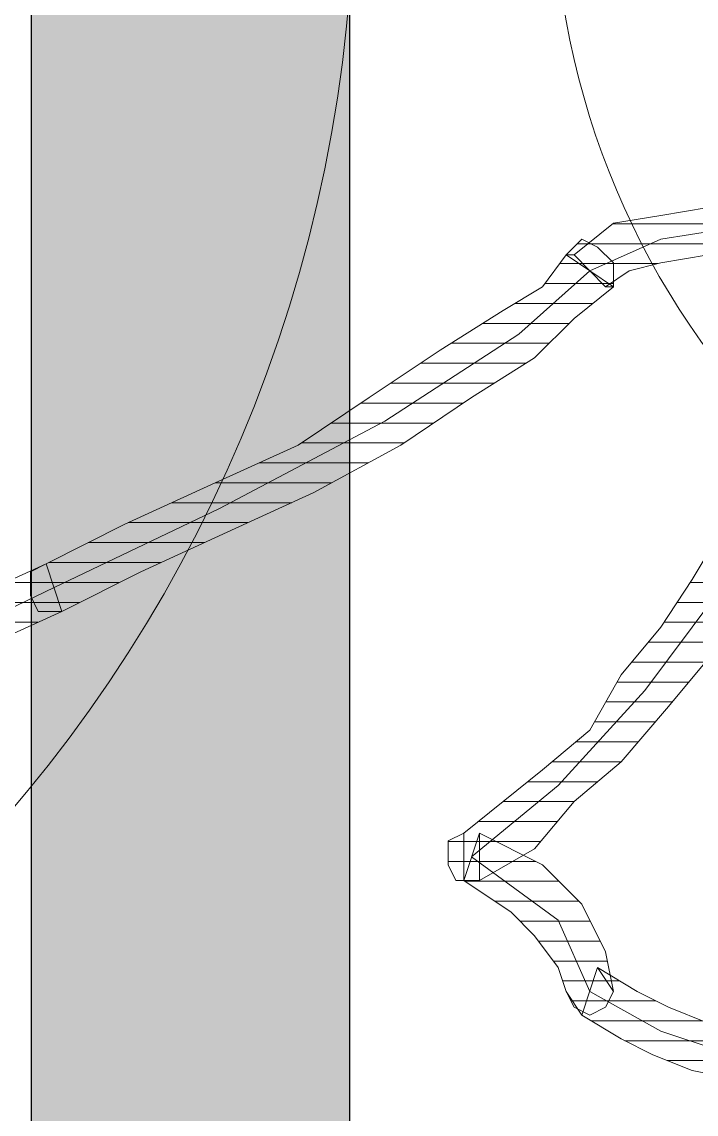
# Model space of a CAD drawing. Header units: centimetres. Extents: x 54005 to 61405, y 90310 to 94744.
# Drawn here: x 56532.57 to 56536.81, y 92102.01 to 92108.86 of the extents above; entities that cross this region are included whole.
import ezdxf

# ---------------------------------------------------------------- set-up
doc = ezdxf.new("R2010")
doc.units = ezdxf.units.CM
doc.header["$LTSCALE"] = 25
doc.layers.get('0').update_dxf_attribs({"lineweight": 0})
doc.layers.add('OC-Mutfak_Ekipman', color=252, linetype='Continuous')
pattern_1 = [(360, (-5108.51305, -673.59423), (1e-16, 0.125), [25])]

# ---------------------------------------------------------------- blocks, each defined once
blk = doc.blocks.new('ekmek')
at = {"layer": 'OC-Mutfak_Ekipman'}
h = blk.add_hatch(color=256, dxfattribs=at)
h.dxf.hatch_style = 1
h.paths.add_polyline_path([(2328.8539, 3788.5576, 0.41423), (2327.854, 3789.5577, 0.414197), (2326.8539, 3788.5579), (2326.8423, 3692.8679, 0.41423), (2327.8423, 3691.8677, 0.414197), (2328.8423, 3692.8676)])
h.paths.add_polyline_path([(2336.8539, 3788.5571, 0.41423), (2335.854, 3789.5572, 0.414197), (2334.8539, 3788.5573), (2334.8423, 3692.8673, 0.41423), (2335.8423, 3691.8672, 0.414197), (2336.8423, 3692.8671)])
h.paths.add_polyline_path([(2344.8539, 3788.5566, 0.41423), (2343.854, 3789.5567, 0.414197), (2342.8539, 3788.5568), (2342.8423, 3692.8668, 0.41423), (2343.8423, 3691.8667, 0.414197), (2344.8423, 3692.8666)])
h.paths.add_polyline_path([(2350.8423, 3692.8663, 0.41423), (2351.8423, 3691.8662, 0.414197), (2352.8423, 3692.8661), (2352.8539, 3788.5561, 0.41423), (2351.854, 3789.5562, 0.414197), (2350.8539, 3788.5563)])
h.paths.add_polyline_path([(2360.8539, 3788.5555, 0.41423), (2359.854, 3789.5557, 0.414197), (2358.8539, 3788.5558), (2358.8423, 3692.8658, 0.41423), (2359.8423, 3691.8657, 0.414197), (2360.8423, 3692.8655)])
for p, q in [((2342.8539, 3788.5568), (2342.8423, 3692.8668)), ((2344.8423, 3692.8666), (2344.8539, 3788.5566))]:
    blk.add_line(p, q, dxfattribs=at)
blk = doc.blocks.new('by')
at = {"ltscale": 30}
h = blk.add_hatch(dxfattribs=at)
h.set_pattern_fill('DC_LINES', color=256, scale=0.1, style=0)
h.set_pattern_definition(pattern_1)
edge = h.paths.add_edge_path(flags=0)
edge.add_line((6362.6579, 2243.5337), (6362.8064, 2243.6331))
edge.add_line((6362.8064, 2243.6331), (6363.0544, 2243.5833))
edge.add_line((6363.0544, 2243.5833), (6363.3015, 2243.484))
edge.add_line((6363.3015, 2243.484), (6363.4997, 2243.3847))
edge.add_line((6363.4997, 2243.3847), (6363.7468, 2243.2356))
edge.add_line((6363.7468, 2243.2356), (6363.6482, 2242.9376))
edge.add_line((6363.6482, 2242.9376), (6363.4001, 2243.0866))
edge.add_line((6363.4001, 2243.0866), (6363.2029, 2243.186))
edge.add_line((6363.2029, 2243.186), (6362.9548, 2243.2854))
edge.add_line((6362.9548, 2243.2854), (6362.8064, 2243.335))
edge.add_line((6362.8064, 2243.335), (6362.9548, 2243.4343))
edge.add_line((6362.9548, 2243.4343), (6362.8064, 2243.335))
edge.add_line((6362.8064, 2243.335), (6362.7077, 2243.3847))
edge.add_line((6362.7077, 2243.3847), (6362.6579, 2243.484))
edge.add_line((6362.6579, 2243.484), (6362.7077, 2243.5833))
edge.add_line((6362.7077, 2243.5833), (6362.8064, 2243.6331))
h = blk.add_hatch(dxfattribs=at)
h.set_pattern_fill('DC_LINES', color=256, scale=0.1, style=0)
h.set_pattern_definition(pattern_1)
edge = h.paths.add_edge_path(flags=0)
edge.add_line((6367.0124, 2240.7023), (6367.5564, 2240.9506))
edge.add_line((6367.5564, 2240.9506), (6368.2488, 2241.2984))
edge.add_line((6368.2488, 2241.2984), (6368.9421, 2241.6958))
edge.add_line((6368.9421, 2241.6958), (6369.6345, 2242.0932))
edge.add_line((6369.6345, 2242.0932), (6370.278, 2242.4906))
edge.add_line((6370.278, 2242.4906), (6370.8708, 2242.8383))
edge.add_line((6370.8708, 2242.8383), (6371.3161, 2243.0866))
edge.add_line((6371.3161, 2243.0866), (6371.5642, 2243.2854))
edge.add_line((6371.5642, 2243.2854), (6371.7614, 2242.9873))
edge.add_line((6371.7614, 2242.9873), (6371.5144, 2242.7885))
edge.add_line((6371.5144, 2242.7885), (6370.9704, 2242.5402))
edge.add_line((6370.9704, 2242.5402), (6370.4753, 2242.1925))
edge.add_line((6370.4753, 2242.1925), (6369.7331, 2241.7951))
edge.add_line((6369.7331, 2241.7951), (6369.0407, 2241.3977))
edge.add_line((6369.0407, 2241.3977), (6368.3484, 2241.0003))
edge.add_line((6368.3484, 2241.0003), (6367.655, 2240.6526))
edge.add_line((6367.655, 2240.6526), (6367.1111, 2240.4043))
h = blk.add_hatch(dxfattribs=at)
h.set_pattern_fill('DC_LINES', color=256, scale=0.1, style=0)
h.set_pattern_definition(pattern_1)
edge = h.paths.add_edge_path(flags=0)
edge.add_line((6363.7468, 2243.2356), (6363.8454, 2243.0866))
edge.add_line((6363.8454, 2243.0866), (6363.8952, 2242.9376))
edge.add_line((6363.8952, 2242.9376), (6364.0437, 2242.7389))
edge.add_line((6364.0437, 2242.7389), (6364.1921, 2242.5899))
edge.add_line((6364.1921, 2242.5899), (6364.489, 2242.3912))
edge.add_line((6364.489, 2242.3912), (6364.3904, 2242.0932))
edge.add_line((6364.3904, 2242.0932), (6363.9939, 2242.2918))
edge.add_line((6363.9939, 2242.2918), (6363.7468, 2242.5402))
edge.add_line((6363.7468, 2242.5402), (6363.5984, 2242.8383))
edge.add_line((6363.5984, 2242.8383), (6363.5486, 2243.0866))
edge.add_line((6363.5486, 2243.0866), (6363.6482, 2242.9376))
edge.add_line((6363.6482, 2242.9376), (6363.5486, 2243.0866))
edge.add_line((6363.5486, 2243.0866), (6363.5984, 2243.186))
edge.add_line((6363.5984, 2243.186), (6363.697, 2243.2356))
edge.add_line((6363.697, 2243.2356), (6363.7966, 2243.186))
edge.add_line((6363.7966, 2243.186), (6363.8454, 2243.0866))
h = blk.add_hatch(dxfattribs=at)
h.set_pattern_fill('DC_LINES', color=256, scale=0.1, style=0)
h.set_pattern_definition(pattern_1)
edge = h.paths.add_edge_path(flags=0)
edge.add_line((6364.489, 2242.3912), (6364.489, 2242.0932))
edge.add_line((6364.489, 2242.0932), (6364.2419, 2241.8944))
edge.add_line((6364.2419, 2241.8944), (6363.9939, 2241.6958))
edge.add_line((6363.9939, 2241.6958), (6363.697, 2241.4473))
edge.add_line((6363.697, 2241.4473), (6363.4997, 2241.0997))
edge.add_line((6363.4997, 2241.0997), (6363.2517, 2240.8016))
edge.add_line((6363.2517, 2240.8016), (6363.0544, 2240.5036))
edge.add_line((6363.0544, 2240.5036), (6362.906, 2240.2552))
edge.add_line((6362.906, 2240.2552), (6362.8064, 2240.0565))
edge.add_line((6362.8064, 2240.0565), (6362.5095, 2240.1558))
edge.add_line((6362.5095, 2240.1558), (6362.6091, 2240.3546))
edge.add_line((6362.6091, 2240.3546), (6362.7575, 2240.7023))
edge.add_line((6362.7575, 2240.7023), (6362.9548, 2241.0003))
edge.add_line((6362.9548, 2241.0003), (6363.2029, 2241.2984))
edge.add_line((6363.2029, 2241.2984), (6363.4997, 2241.6461))
edge.add_line((6363.4997, 2241.6461), (6363.7966, 2241.8944))
edge.add_line((6363.7966, 2241.8944), (6364.0437, 2242.1925))
edge.add_line((6364.0437, 2242.1925), (6364.3904, 2242.3912))
edge.add_line((6364.3904, 2242.3912), (6364.3904, 2242.0932))
edge.add_line((6364.3904, 2242.0932), (6364.3904, 2242.3912))
edge.add_line((6364.3904, 2242.3912), (6364.5388, 2242.3912))
edge.add_line((6364.5388, 2242.3912), (6364.5876, 2242.2918))
edge.add_line((6364.5876, 2242.2918), (6364.5876, 2242.1428))
edge.add_line((6364.5876, 2242.1428), (6364.489, 2242.0932))
h = blk.add_hatch(dxfattribs=at)
h.set_pattern_fill('DC_LINES', color=256, scale=0.1, style=0)
h.set_pattern_definition(pattern_1)
edge = h.paths.add_edge_path(flags=0)
edge.add_line((6363.5984, 2238.6656), (6363.5486, 2238.6656))
edge.add_line((6363.5486, 2238.6656), (6363.7966, 2238.8643))
edge.add_line((6363.7966, 2238.8643), (6364.0437, 2239.1127))
edge.add_line((6364.0437, 2239.1127), (6364.4392, 2239.361))
edge.add_line((6364.4392, 2239.361), (6364.8845, 2239.6591))
edge.add_line((6364.8845, 2239.6591), (6365.4294, 2239.9572))
edge.add_line((6365.4294, 2239.9572), (6365.9734, 2240.2055))
edge.add_line((6365.9734, 2240.2055), (6366.5173, 2240.4539))
edge.add_line((6366.5173, 2240.4539), (6367.0124, 2240.7023))
edge.add_line((6367.0124, 2240.7023), (6367.1111, 2240.4043))
edge.add_line((6367.1111, 2240.4043), (6366.6169, 2240.1558))
edge.add_line((6366.6169, 2240.1558), (6366.072, 2239.9075))
edge.add_line((6366.072, 2239.9075), (6365.528, 2239.6591))
edge.add_line((6365.528, 2239.6591), (6365.0827, 2239.361))
edge.add_line((6365.0827, 2239.361), (6364.6374, 2239.063))
edge.add_line((6364.6374, 2239.063), (6364.2419, 2238.8147))
edge.add_line((6364.2419, 2238.8147), (6363.9939, 2238.6656))
edge.add_line((6363.9939, 2238.6656), (6363.8454, 2238.4669))
edge.add_line((6363.8454, 2238.4669), (6363.7966, 2238.4669))
h = blk.add_hatch(dxfattribs=at)
h.set_pattern_fill('DC_LINES', color=256, scale=0.1, style=0)
h.set_pattern_definition(pattern_1)
edge = h.paths.add_edge_path(flags=0)
edge.add_line((6367.1111, 2240.4043), (6366.6169, 2240.1558))
edge.add_line((6366.6169, 2240.1558), (6366.072, 2239.9075))
edge.add_line((6366.072, 2239.9075), (6365.528, 2239.6591))
edge.add_line((6365.528, 2239.6591), (6365.0827, 2239.361))
edge.add_line((6365.0827, 2239.361), (6364.6374, 2239.063))
edge.add_line((6364.6374, 2239.063), (6364.2419, 2238.8147))
edge.add_line((6364.2419, 2238.8147), (6363.9939, 2238.6656))
edge.add_line((6363.9939, 2238.6656), (6363.8454, 2238.4669))
edge.add_line((6363.8454, 2238.4669), (6363.5486, 2238.6656))
edge.add_line((6363.5486, 2238.6656), (6363.7966, 2238.8643))
edge.add_line((6363.7966, 2238.8643), (6364.0437, 2239.1127))
edge.add_line((6364.0437, 2239.1127), (6364.4392, 2239.361))
edge.add_line((6364.4392, 2239.361), (6364.8845, 2239.6591))
edge.add_line((6364.8845, 2239.6591), (6365.4294, 2239.9572))
edge.add_line((6365.4294, 2239.9572), (6365.9734, 2240.2055))
edge.add_line((6365.9734, 2240.2055), (6366.5173, 2240.4539))
edge.add_line((6366.5173, 2240.4539), (6367.0124, 2240.7023))
h = blk.add_hatch(dxfattribs=at)
h.set_pattern_fill('DC_LINES', color=256, scale=0.1, style=0)
h.set_pattern_definition(pattern_1)
edge = h.paths.add_edge_path(flags=0)
edge.add_line((6360.778, 2237.8212), (6361.2732, 2238.1192))
edge.add_line((6361.2732, 2238.1192), (6361.7185, 2238.2682))
edge.add_line((6361.7185, 2238.2682), (6362.2136, 2238.3676))
edge.add_line((6362.2136, 2238.3676), (6362.6091, 2238.4173))
edge.add_line((6362.6091, 2238.4173), (6362.9548, 2238.4669))
edge.add_line((6362.9548, 2238.4669), (6363.2517, 2238.5166))
edge.add_line((6363.2517, 2238.5166), (6363.4499, 2238.5662))
edge.add_line((6363.4499, 2238.5662), (6363.5984, 2238.6656))
edge.add_line((6363.5984, 2238.6656), (6363.7966, 2238.4669))
edge.add_line((6363.7966, 2238.4669), (6363.5486, 2238.2682))
edge.add_line((6363.5486, 2238.2682), (6363.2517, 2238.2185))
edge.add_line((6363.2517, 2238.2185), (6362.9548, 2238.1689))
edge.add_line((6362.9548, 2238.1689), (6362.6091, 2238.1192))
edge.add_line((6362.6091, 2238.1192), (6362.2136, 2238.0695))
edge.add_line((6362.2136, 2238.0695), (6361.8171, 2237.9702))
edge.add_line((6361.8171, 2237.9702), (6361.3718, 2237.8212))
edge.add_line((6361.3718, 2237.8212), (6360.9763, 2237.5231))
h = blk.add_hatch(dxfattribs=at)
h.set_pattern_fill('DC_LINES', color=256, scale=0.1, style=0)
h.set_pattern_definition(pattern_1)
edge = h.paths.add_edge_path(flags=0)
edge.add_line((6363.8454, 2238.4669), (6363.7468, 2238.3676))
edge.add_line((6363.7468, 2238.3676), (6363.6482, 2238.4173))
edge.add_line((6363.6482, 2238.4173), (6363.5486, 2238.5166))
edge.add_line((6363.5486, 2238.5166), (6363.5486, 2238.6656))
for p, q in [((6362.8064, 2243.6331, -4.5045), (6363.0544, 2243.5833, -4.5045)), ((6363.0544, 2243.5833, -4.5045), (6363.3015, 2243.484, -4.5045)), ((6363.2517, 2243.335, -4.5045), (6362.8064, 2243.484, -4.5045)), ((6363.3015, 2243.484, -4.5045), (6363.4997, 2243.3847, -4.5045)), ((6363.4997, 2243.3847, -4.5045), (6363.7468, 2243.2356, -4.5045)), ((6363.2029, 2243.186, -4.5045), (6362.9548, 2243.2854, -4.5045)), ((6363.697, 2243.0866, -4.5045), (6363.2517, 2243.335, -4.5045)), ((6363.5984, 2243.186, -4.5045), (6363.697, 2243.2356, -4.5045)), ((6363.7468, 2243.2356, -4.5045), (6363.6482, 2242.9376, -4.5045)), ((6363.697, 2243.2356, -4.5045), (6363.7966, 2243.186, -4.5045)), ((6363.7468, 2243.2356, -4.5045), (6363.8454, 2243.0866, -4.5045)), ((6363.8454, 2243.0866, -4.5045), (6363.7468, 2243.2356, -4.5045)), ((6363.7468, 2243.2356, -4.5045), (6363.7468, 2243.2356, -4.5045)), ((6363.4001, 2243.0866, -4.5045), (6363.2029, 2243.186, -4.5045)), ((6363.5486, 2243.0866, -4.5045), (6363.5984, 2243.186, -4.5045)), ((6363.7966, 2243.186, -4.5045), (6363.8454, 2243.0866, -4.5045)), ((6363.6482, 2242.9376, -4.5045), (6363.4001, 2243.0866, -4.5045)), ((6363.5984, 2242.8383, -4.5045), (6363.5486, 2243.0866, -4.5045)), ((6363.5486, 2243.0866, -4.5045), (6363.6482, 2242.9376, -4.5045)), ((6363.6482, 2242.9376, -4.5045), (6363.5486, 2243.0866, -4.5045)), ((6363.8952, 2242.6395, -4.5045), (6363.697, 2243.0866, -4.5045)), ((6363.8454, 2243.0866, -4.5045), (6363.8952, 2242.9376, -4.5045)), ((6363.8952, 2242.9376, -4.5045), (6364.0437, 2242.7389, -4.5045)), ((6363.7468, 2242.5402, -4.5045), (6363.5984, 2242.8383, -4.5045)), ((6364.0437, 2242.7389, -4.5045), (6364.1921, 2242.5899, -4.5045)), ((6364.4392, 2242.2422, -4.5045), (6363.8952, 2242.6395, -4.5045)), ((6363.9939, 2242.2918, -4.5045), (6363.7468, 2242.5402, -4.5045)), ((6364.1921, 2242.5899, -4.5045), (6364.489, 2242.3912, -4.5045)), ((6364.0437, 2242.1925, -4.5045), (6364.3904, 2242.3912, -4.5045)), ((6364.3904, 2242.3912, -4.5045), (6364.3904, 2242.0932, -4.5045)), ((6364.3904, 2242.0932, -4.5045), (6364.3904, 2242.3912, -4.5045)), ((6364.3904, 2242.3912, -4.5045), (6364.5388, 2242.3912, -4.5045)), ((6364.489, 2242.3912, -4.5045), (6364.3904, 2242.0932, -4.5045)), ((6364.489, 2242.3912, -4.5045), (6364.489, 2242.0932, -4.5045)), ((6364.489, 2242.0932, -4.5045), (6364.489, 2242.3912, -4.5045)), ((6364.489, 2242.3912, -4.5045), (6364.489, 2242.3912, -4.5045)), ((6364.5388, 2242.3912, -4.5045), (6364.5876, 2242.2918, -4.5045)), ((6364.3904, 2242.0932, -4.5045), (6363.9939, 2242.2918, -4.5045)), ((6364.5876, 2242.2918, -4.5045), (6364.5876, 2242.1428, -4.5045)), ((6363.7966, 2241.8944, -4.5045), (6364.0437, 2242.1925, -4.5045)), ((6363.8952, 2241.7951, -4.5045), (6364.4392, 2242.2422, -4.5045)), ((6364.5876, 2242.1428, -4.5045), (6364.489, 2242.0932, -4.5045)), ((6364.489, 2242.0932, -4.5045), (6364.2419, 2241.8944, -4.5045)), ((6363.4997, 2241.6461, -4.5045), (6363.7966, 2241.8944, -4.5045)), ((6364.2419, 2241.8944, -4.5045), (6363.9939, 2241.6958, -4.5045)), ((6363.3513, 2241.199, -4.5045), (6363.8952, 2241.7951, -4.5045)), ((6363.2029, 2241.2984, -4.5045), (6363.4997, 2241.6461, -4.5045)), ((6363.9939, 2241.6958, -4.5045), (6363.697, 2241.4473, -4.5045)), ((6363.697, 2241.4473, -4.5045), (6363.4997, 2241.0997, -4.5045)), ((6362.9548, 2241.0003, -4.5045), (6363.2029, 2241.2984, -4.5045)), ((6362.906, 2240.6029, -4.5045), (6363.3513, 2241.199, -4.5045)), ((6363.4997, 2241.0997, -4.5045), (6363.2517, 2240.8016, -4.5045)), ((6368.2986, 2241.1494, -4.5045), (6367.0613, 2240.5532, -4.5045)), ((6367.0124, 2240.7023, -4.5045), (6367.5564, 2240.9506, -4.5045)), ((6363.2517, 2240.8016, -4.5045), (6363.0544, 2240.5036, -4.5045)), ((6366.5173, 2240.4539, -4.5045), (6367.0124, 2240.7023, -4.5045)), ((6366.5173, 2240.4539, -4.5045), (6367.0124, 2240.7023, -4.5045)), ((6367.0124, 2240.7023, -4.5045), (6367.1111, 2240.4043, -4.5045)), ((6367.0124, 2240.7023, -4.5045), (6367.1111, 2240.4043, -4.5045)), ((6367.0124, 2240.7023, -4.5045), (6367.0124, 2240.7023, -4.5045)), ((6367.1111, 2240.4043, -4.5045), (6367.0124, 2240.7023, -4.5045)), ((6367.0124, 2240.7023, -4.5045), (6367.0124, 2240.7023, -4.5045)), ((6367.0124, 2240.7023, -4.5045), (6367.1609, 2240.7023, -4.5045)), ((6367.1111, 2240.4043, -4.5045), (6367.0124, 2240.7023, -4.5045)), ((6367.0124, 2240.7023, -4.5045), (6367.0124, 2240.7023, -4.5045)), ((6367.1609, 2240.7023, -4.5045), (6367.2097, 2240.6029, -4.5045)), ((6367.655, 2240.6526, -4.5045), (6367.1111, 2240.4043, -4.5045)), ((6367.0613, 2240.5532, -4.5045), (6366.0232, 2240.0565, -4.5045)), ((6367.2097, 2240.6029, -4.5045), (6367.2097, 2240.4539, -4.5045)), ((6363.0544, 2240.5036, -4.5045), (6362.906, 2240.2552, -4.5045)), ((6365.9734, 2240.2055, -4.5045), (6366.5173, 2240.4539, -4.5045)), ((6365.9734, 2240.2055, -4.5045), (6366.5173, 2240.4539, -4.5045)), ((6367.2097, 2240.4539, -4.5045), (6367.1111, 2240.4043, -4.5045)), ((6367.1111, 2240.4043, -4.5045), (6366.6169, 2240.1558, -4.5045)), ((6367.1111, 2240.4043, -4.5045), (6366.6169, 2240.1558, -4.5045)), ((6367.1111, 2240.4043, -4.5045), (6367.1111, 2240.4043, -4.5045)), ((6367.1111, 2240.4043, -4.5045), (6367.1111, 2240.4043, -4.5045)), ((6365.4294, 2239.9572, -4.5045), (6365.9734, 2240.2055, -4.5045)), ((6365.4294, 2239.9572, -4.5045), (6365.9734, 2240.2055, -4.5045)), ((6366.6169, 2240.1558, -4.5045), (6366.072, 2239.9075, -4.5045)), ((6366.6169, 2240.1558, -4.5045), (6366.072, 2239.9075, -4.5045)), ((6366.0232, 2240.0565, -4.5045), (6364.9841, 2239.5101, -4.5045)), ((6364.8845, 2239.6591, -4.5045), (6365.4294, 2239.9572, -4.5045)), ((6364.8845, 2239.6591, -4.5045), (6365.4294, 2239.9572, -4.5045)), ((6366.072, 2239.9075, -4.5045), (6365.528, 2239.6591, -4.5045)), ((6366.072, 2239.9075, -4.5045), (6365.528, 2239.6591, -4.5045)), ((6364.4392, 2239.361, -4.5045), (6364.8845, 2239.6591, -4.5045)), ((6364.4392, 2239.361, -4.5045), (6364.8845, 2239.6591, -4.5045)), ((6365.528, 2239.6591, -4.5045), (6365.0827, 2239.361, -4.5045)), ((6365.528, 2239.6591, -4.5045), (6365.0827, 2239.361, -4.5045)), ((6364.9841, 2239.5101, -4.5045), (6364.1423, 2238.9637, -4.5045)), ((6364.0437, 2239.1127, -4.5045), (6364.4392, 2239.361, -4.5045)), ((6364.0437, 2239.1127, -4.5045), (6364.4392, 2239.361, -4.5045)), ((6365.0827, 2239.361, -4.5045), (6364.6374, 2239.063, -4.5045)), ((6365.0827, 2239.361, -4.5045), (6364.6374, 2239.063, -4.5045)), ((6363.7966, 2238.8643, -4.5045), (6364.0437, 2239.1127, -4.5045)), ((6363.7966, 2238.8643, -4.5045), (6364.0437, 2239.1127, -4.5045)), ((6364.6374, 2239.063, -4.5045), (6364.2419, 2238.8147, -4.5045)), ((6364.6374, 2239.063, -4.5045), (6364.2419, 2238.8147, -4.5045)), ((6364.1423, 2238.9637, -4.5045), (6363.697, 2238.5662, -4.5045)), ((6363.5486, 2238.6656, -4.5045), (6363.7966, 2238.8643, -4.5045)), ((6363.5486, 2238.6656, -4.5045), (6363.7966, 2238.8643, -4.5045)), ((6364.2419, 2238.8147, -4.5045), (6363.9939, 2238.6656, -4.5045)), ((6364.2419, 2238.8147, -4.5045), (6363.9939, 2238.6656, -4.5045)), ((6363.4499, 2238.5662, -4.5045), (6363.5984, 2238.6656, -4.5045)), ((6363.5486, 2238.5166, -4.5045), (6363.5486, 2238.6656, -4.5045)), ((6363.5486, 2238.6656, -4.5045), (6363.8454, 2238.4669, -4.5045)), ((6363.5984, 2238.6656, -4.5045), (6363.5486, 2238.6656, -4.5045)), ((6363.8454, 2238.4669, -4.5045), (6363.5486, 2238.6656, -4.5045)), ((6363.5984, 2238.6656, -4.5045), (6363.7966, 2238.4669, -4.5045)), ((6363.7966, 2238.4669, -4.5045), (6363.5984, 2238.6656, -4.5045)), ((6363.5984, 2238.6656, -4.5045), (6363.5984, 2238.6656, -4.5045)), ((6363.9939, 2238.6656, -4.5045), (6363.8454, 2238.4669, -4.5045)), ((6363.9939, 2238.6656, -4.5045), (6363.8454, 2238.4669, -4.5045)), ((6363.2517, 2238.5166, -4.5045), (6363.4499, 2238.5662, -4.5045)), ((6363.697, 2238.5662, -4.5045), (6363.2517, 2238.3676, -4.5045)), ((6362.9548, 2238.4669, -4.5045), (6363.2517, 2238.5166, -4.5045)), ((6363.6482, 2238.4173, -4.5045), (6363.5486, 2238.5166, -4.5045)), ((6363.7966, 2238.4669, -4.5045), (6363.5486, 2238.2682, -4.5045)), ((6363.8454, 2238.4669, -4.5045), (6363.7468, 2238.3676, -4.5045)), ((6363.8454, 2238.4669, -4.5045), (6363.7966, 2238.4669, -4.5045)), ((6363.8454, 2238.4669, -4.5045), (6363.8454, 2238.4669, -4.5045)), ((6363.2517, 2238.3676, -4.5045), (6362.6091, 2238.2682, -4.5045)), ((6363.7468, 2238.3676, -4.5045), (6363.6482, 2238.4173, -4.5045)), ((6363.2517, 2238.2185, -4.5045), (6362.9548, 2238.1689, -4.5045)), ((6363.5486, 2238.2682, -4.5045), (6363.2517, 2238.2185, -4.5045))]:
    blk.add_line(p, q, dxfattribs=at)
for centre, radius in [((6374.1782, 2236.1122, -4.5045), 9), ((6358.9233, 2236.1122, -4.5045), 5)]:
    blk.add_circle(centre, radius, dxfattribs=at)

msp = doc.modelspace()

# ---------------------------------------------------------------- block references
msp.add_blockref('ekmek', (54189.7855, 88364.173))
at = {"rotation": 180}
msp.add_blockref('by', (62899.8381, 94345.8653, 4.5045), dxfattribs=at)

doc.saveas('drawing.dxf')
